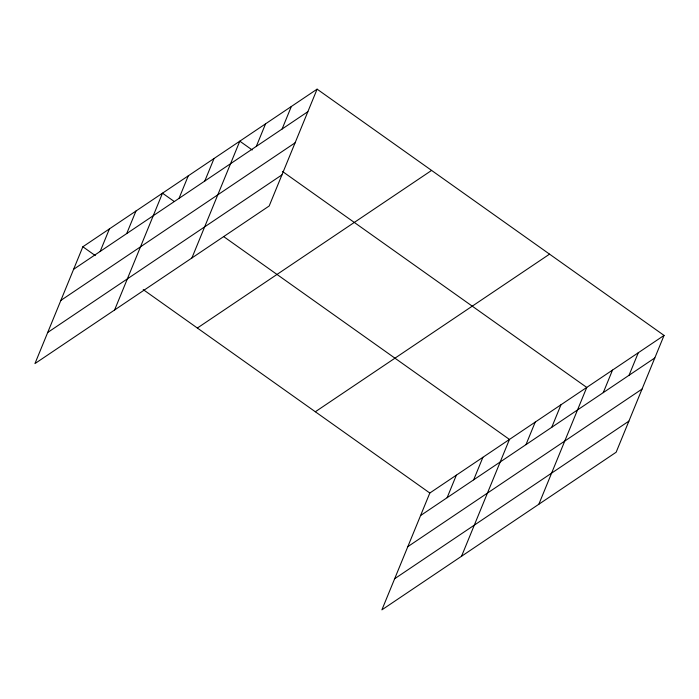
<?xml version="1.0" encoding="UTF-8"?>
<svg xmlns="http://www.w3.org/2000/svg" width="699" height="699" viewBox="0 0 699 699"><rect width="100%" height="100%" fill="white"/><g stroke="black" fill="none" stroke-linecap="round" stroke-linejoin="round"><path stroke-width="1.05" d="M317.101 89.157L82.858 246.764L34.95 363.585L269.185 205.978L317.101 89.157L664.05 335.415L616.142 452.236L381.899 609.843L429.815 493.022L664.05 335.415M100.167 251.439L109.411 228.905M126.711 233.571L135.956 211.037M114.592 309.998L162.5 193.177L174.042 201.364M179.023 198.376L188.267 175.842M204.79 181.041L214.034 158.507M191.893 257.983L239.801 141.163L252.225 149.988M256.323 146.362L265.568 123.828M282.09 129.027L291.334 106.493M447.115 497.697L456.36 475.163M473.66 479.837L482.904 457.303M461.541 556.255L509.449 439.435L223.741 236.646M525.98 444.634L535.216 422.1M551.747 427.299L560.982 404.765M538.842 504.241L586.749 387.429L282.405 171.404M603.272 392.62L612.516 370.094M629.039 375.284L638.283 352.75M73.622 269.298L307.857 111.691M60.857 300.413L295.1 142.806M47.707 332.471L281.95 174.864M197.354 328.032L431.589 170.425M315.319 411.763L549.554 254.148M420.571 515.556L654.806 357.949M407.805 546.67L642.049 389.063M394.664 578.728L628.899 421.121M82.858 246.764L95.282 255.589M143.216 289.604L429.815 493.022"/></g></svg>
